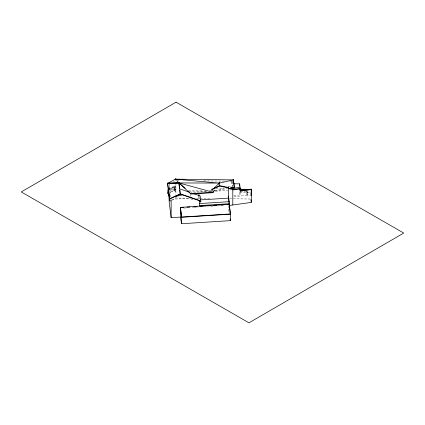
<?xml version="1.0" encoding="UTF-8"?>
<svg xmlns="http://www.w3.org/2000/svg" width="425" height="425" viewBox="0 0 425 425"><rect width="100%" height="100%" fill="white"/><g stroke="black" fill="none" stroke-linecap="round" stroke-linejoin="round"><path stroke-width="0.32" stroke-dasharray="2.12 1.59" d="M172.555 182.378L175.923 180.482L175.291 180.471M168.948 189.003L174.569 185.842L175.923 186.649L175.546 186.862L174.558 186.278L168.576 189.64M168.576 190.055L174.558 186.687L175.546 187.276L169.564 190.639L169.564 190.23M174.569 185.842L174.569 189.55L175.923 191.367L175.116 191.51L174.027 189.853L174.027 188.657L174.569 188.355L175.923 189.21L169.182 192.998M169.495 191.255L174.569 188.403L175.923 189.21M174.027 189.853L174.569 189.55M175.923 189.252L169.724 192.743L169.724 194.905M174.654 190.671L175.19 190.368M174.84 191.192L175.382 190.883M175.116 191.51L175.658 191.208M169.745 201.503L171.429 200.558M171.992 200.239L175.923 198.029L190.517 198.22M175.546 187.053L175.923 186.851M215.156 190.682L225.893 188.11M215.156 190.878L227.789 188.657M234.037 196.865L246.957 195.075L246.957 192.918L247.69 192.817L247.477 189.327M233.846 195.739L240.072 194.873L240.072 191.733M247.477 190.538L247.69 195.845L251.239 195.351M215.937 188.769L223.821 187.972M206.816 191.585L190.517 192.429M215.273 191.223L227.736 190.432M171.732 199.293L189.545 198.162M183.664 208.101L189.598 207.724M192.233 207.554L193.556 207.469M194.214 207.432L198.167 207.177M204.106 206.8L206.083 206.678M210.699 206.38L214.657 206.13M217.292 205.966L223.226 205.588M231.901 181.316L232.533 187.792M193.104 199.67L190.517 199.777L190.517 198.549M177.252 180.498L179.244 180.524M203.793 180.848L225.022 181.13M230.329 181.204L233.405 181.241M232.034 183.765L231.657 183.759L231.657 181.22M188.434 190.294L202.683 190.485M209.158 190.57L211.746 190.602M246.957 195.075L246.76 191.877L239.695 191.781L240.072 194.873M189.083 191.229L206.566 191.457M239.812 192.254L250.309 192.392M196.488 198.3L211.082 198.496M229.654 198.741L250.877 199.022M230.467 186.469L228.135 186.23M174.027 188.705L175.387 189.513L175.387 191.67M174.027 188.657L175.387 189.561M232.119 181.459L232.719 186.357M228.135 205.626L229.08 213.339M198.99 196.844L199.352 199.777M170.744 196.95L169.182 184.275L169.182 189.194M246.84 191L246.957 192.918M228.103 186.107L228.135 188.073M247.69 192.817L247.69 195.845M246.76 190.262L246.76 191.877M229.16 211.475L229.16 212.728M198.921 196.254L198.921 199.431M190.517 194.268L190.517 197.938M175.923 183.563L175.923 196.212M175.923 196.817L175.923 198.029M175.546 186.862L175.546 187.276M174.123 188.073L174.123 186.995L170.659 188.891L170.659 190.023"/><path stroke-width="0.64" d="M178.718 183.207L178.718 182.67L179.281 182.915M167.439 183.658L179.106 183.117L178.893 182.553L178.904 183.148L178.909 182.553L167.62 183.09L167.439 183.658L167.833 183.658L167.62 183.09M180.375 207.373L180.365 217.085L181.634 223.736L230.43 220.633L230.44 213.94L229.176 204.271L180.375 207.373L181.645 217.042L181.634 223.736M199.623 206.152L199.548 200.451L180.301 193.821L169.591 198.73L169.591 199.431M183.573 207.395L180.365 207.602L181.634 217.271L230.43 214.168L229.176 204.271M178.718 183.117L178.893 182.553M214.359 190.081L212.84 192.695L191.181 194.071M218.551 184.163L219.311 183.09L233.442 179.908L234.377 187.977L231.067 187.675L231.067 187.212L234.377 187.515M212.84 192.695L214.359 190.543M213.934 188.339L219.311 183.09L219.613 185.55M175.328 179.137L167.631 183.467L169.633 200.218L171.132 200.122L171.132 217.669L180.365 217.085M168.73 190.172L167.827 189.635L167.827 193.386L168.364 193.083M167.827 193.386L168.236 193.63L168.778 193.327M168.449 194.209L168.991 193.901M168.236 193.63L168.64 194.724L169.182 194.422M168.64 194.724L168.916 195.048L169.458 194.746M169.633 200.218L169.633 199.065L180.365 194.145L199.607 200.781L199.548 200.451M211.995 190.299L211.995 189.162L219.688 185.64L228.422 187.505L228.475 198.119L229.16 203.729L199.607 205.604M212.08 191.25L212.08 189.598L219.768 186.07L228.475 187.94L228.422 187.505L227.104 187.637M174.999 196.605L182.538 194.894M232.602 188.371L240.072 187.335L239.647 183.839L233.304 183.754M240.21 188.466L232.741 189.502L232.799 189.943L240.263 188.907L240.21 188.466L240.263 191.112L251.292 189.587L251.239 189.146L240.21 190.676L240.263 191.112M229.298 205.461L251.292 202.412L251.292 189.587M175.982 179.196L219.311 183.09L178.904 182.931L190.528 193.651L212.84 192.233L178.904 182.931L179.616 188.827M200.233 199.909L228.475 198.119M199.607 203.554L229.16 201.673L228.475 196.063M186.777 207.193L189.986 206.991M193.837 206.747L197.041 206.539M200.265 206.337L203.548 206.125M206.832 205.918L210.115 205.711M213.398 205.503L216.686 205.291M220.623 205.041L223.906 204.834M227.189 204.627L229.16 204.499M181.645 217.042L230.44 213.94M170.946 183.313L167.631 183.467L169.633 199.755M172.938 183.218L178.24 182.962M175.987 179.148L233.442 179.908L234.377 187.977M239.812 189.226L247.477 189.327M239.695 189.63L246.76 189.72M228.687 188.179L231.253 188.753L231.253 189.215L228.687 188.636M180.232 189.045L189.555 192.254M193.29 193.54L200.143 195.904L200.834 201.976L199.548 201.53M199.548 201.067L200.834 201.514L200.834 201.976M219.688 183.074L219.125 182.83L219.125 183.366M168.916 195.048L169.182 201.822L171.132 217.669M167.827 192.196L168.73 192.764M185.273 188.323L178.904 182.931L179.605 188.684M176.667 180.561L178.458 182.458M234.154 186.442L234.281 186.761M230.084 218.822L230.43 220.633M219.688 185.64L219.768 186.07M211.995 189.162L212.08 189.598M180.301 193.821L180.365 194.145M250.947 192.992L251.239 195.351L251.239 189.146M250.947 199.585L251.292 202.412M231.067 187.212L231.253 188.753M231.067 187.675L231.253 189.215M179.69 189.454L180.227 193.816M179.759 189.964L180.227 193.8M169.591 198.73L169.633 199.065M240.072 187.335L240.072 191.101M239.647 183.839L239.647 186.235M232.799 187.563L232.799 204.977M229.16 201.673L229.16 205.211M198.921 193.274L198.921 196.244M190.528 193.651L190.528 194.113M219.316 182.713L219.311 183.308L219.316 182.713M219.247 182.718L219.119 183.303L219.566 183.249L219.247 182.718M233.378 179.541L233.251 180.12L233.697 180.072L233.378 179.541M175.482 178.798L174.962 179.191L175.536 179.424L175.482 178.798M179.058 182.591L178.542 182.984L179.116 183.218L179.058 182.591M176.046 102.175L21.25 191.941L248.954 322.825L403.75 233.059L176.046 102.175"/></g></svg>
